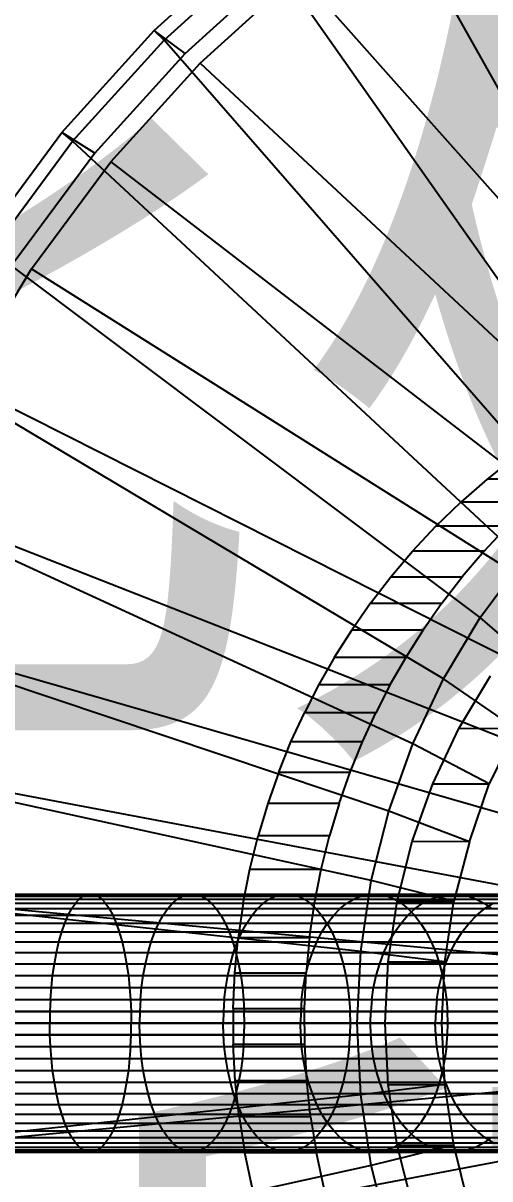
# Model space of a CAD drawing. Extents: x 11992 to 29481, y -6727 to 6811.
# Drawn here: x 12925.95 to 12944.04, y -3612.51 to -3567.68 of the extents above; entities that cross this region are included whole.
import ezdxf

# ---------------------------------------------------------------- set-up
doc = ezdxf.new("R2010")
doc.units = 0
doc.header["$MEASUREMENT"] = 0
doc.layers.get('0').update_dxf_attribs({"color": 8, "linetype": 'CONTINUOUS'})
doc.layers.add('zoylight 0装饰灯', color=6, linetype='CONTINUOUS')
doc.layers.add('zoylight 5回路', color=4, linetype='CONTINUOUS')
doc.styles.get("Standard").update_dxf_attribs({"font": 'arial.ttf'})

msp = doc.modelspace()

# ---------------------------------------------------------------- linework, layer by layer
for p, q in [((12951.471, -3582.924, -1556.671), (12939.573, -3561.643, -1601.336)), ((12931.033, -3567.967, -1605.764), (12934.987, -3564.378, -1605.559)), ((12931.414, -3568.348, -1601.764), (12935.329, -3564.795, -1601.559)), ((12949.242, -3584.579, -1556.788), (12935.329, -3564.795, -1601.559)), ((12932.229, -3568.865, -1611.391), (12936.091, -3565.36, -1611.19)), ((12932.809, -3569.238, -1611.385), (12936.633, -3565.767, -1611.184)), ((12936.633, -3565.767, -1611.184), (12968.868, -3602.099, -1656.56)), ((12927.45, -3571.927, -1605.95), (12931.033, -3567.967, -1605.764)), ((12932.229, -3568.865, -1611.391), (12931.033, -3567.967, -1605.764)), ((12931.033, -3567.967, -1605.764), (12931.414, -3568.348, -1601.764)), ((12927.866, -3572.269, -1601.95), (12931.414, -3568.348, -1601.764)), ((12947.185, -3586.446, -1556.896), (12931.414, -3568.348, -1601.764)), ((12928.729, -3572.733, -1611.572), (12932.229, -3568.865, -1611.391)), ((12929.344, -3573.066, -1611.566), (12932.809, -3569.238, -1611.385)), ((12932.809, -3569.238, -1611.385), (12968.457, -3602.472, -1656.581)), ((12924.271, -3576.219, -1606.115), (12927.45, -3571.927, -1605.95)), ((12928.729, -3572.733, -1611.572), (12927.45, -3571.927, -1605.95)), ((12927.45, -3571.927, -1605.95), (12927.866, -3572.269, -1601.95)), ((12924.719, -3576.518, -1602.115), (12927.866, -3572.269, -1601.95)), ((12945.321, -3588.505, -1556.994), (12927.866, -3572.269, -1601.95)), ((12928.729, -3572.733, -1611.572), (12925.625, -3576.924, -1611.733)), ((12926.269, -3577.217, -1611.728), (12929.344, -3573.066, -1611.566)), ((12929.344, -3573.066, -1611.566), (12968.085, -3602.883, -1656.601)), ((12943.668, -3590.737, -1557.08), (12924.719, -3576.518, -1602.115)), ((12923.616, -3581.649, -1611.867), (12926.269, -3577.217, -1611.728)), ((12926.269, -3577.217, -1611.728), (12967.755, -3603.329, -1656.618)), ((12942.241, -3593.121, -1557.155), (12922.002, -3581.056, -1602.257)), ((12923.616, -3581.649, -1611.867), (12967.47, -3603.805, -1656.633)), ((12945.005, -3584.517, -1449.088), (12943.932, -3585.37, -1449.144)), ((12943.932, -3585.37, -1449.144), (12942.913, -3586.267, -1449.198)), ((12946.703, -3585.37, -1502.026), (12943.932, -3585.37, -1449.144)), ((12941.054, -3595.634, -1557.217), (12919.743, -3585.839, -1602.376)), ((12921.41, -3586.321, -1611.982), (12967.233, -3604.307, -1656.645)), ((12941.951, -3587.201, -1449.248), (12942.913, -3586.267, -1449.198)), ((12945.685, -3586.267, -1502.08), (12942.913, -3586.267, -1449.198)), ((12941.046, -3588.169, -1449.296), (12941.951, -3587.201, -1449.248)), ((12944.722, -3587.201, -1502.13), (12941.951, -3587.201, -1449.248)), ((12943.818, -3588.169, -1502.177), (12944.722, -3587.201, -1502.13)), ((12940.2, -3589.166, -1449.34), (12941.046, -3588.169, -1449.296)), ((12943.818, -3588.169, -1502.177), (12941.046, -3588.169, -1449.296)), ((12943.818, -3588.169, -1502.177), (12942.972, -3589.166, -1502.222)), ((12943.668, -3590.737, -1557.08), (12945.321, -3588.505, -1556.994)), ((12939.414, -3590.186, -1449.381), (12940.2, -3589.166, -1449.34)), ((12940.2, -3589.166, -1449.34), (12942.972, -3589.166, -1502.222)), ((12942.186, -3590.186, -1502.263), (12942.972, -3589.166, -1502.222)), ((12939.414, -3590.186, -1449.381), (12938.688, -3591.225, -1449.419)), ((12939.414, -3590.186, -1449.381), (12942.186, -3590.186, -1502.263)), ((12942.186, -3590.186, -1502.263), (12941.459, -3591.225, -1502.301)), ((12940.119, -3598.25, -1557.266), (12917.963, -3590.821, -1602.469)), ((12942.241, -3593.121, -1557.155), (12943.668, -3590.737, -1557.08)), ((12946.283, -3593.016, -1541.833), (12943.668, -3590.737, -1557.08)), ((12919.672, -3591.186, -1612.073), (12967.046, -3604.83, -1656.655)), ((12938.02, -3592.279, -1449.454), (12938.688, -3591.225, -1449.419)), ((12941.459, -3591.225, -1502.301), (12938.688, -3591.225, -1449.419)), ((12940.792, -3592.279, -1502.336), (12941.459, -3591.225, -1502.301)), ((12938.02, -3592.279, -1449.454), (12937.412, -3593.343, -1449.486)), ((12938.02, -3592.279, -1449.454), (12940.792, -3592.279, -1502.336)), ((12940.183, -3593.343, -1502.368), (12940.792, -3592.279, -1502.336)), ((12942.843, -3595.04, -1500.05), (12944.065, -3592.999, -1499.986)), ((12937.412, -3593.343, -1449.486), (12936.851, -3594.434, -1449.515)), ((12937.412, -3593.343, -1449.486), (12940.183, -3593.343, -1502.368)), ((12940.183, -3593.343, -1502.368), (12939.623, -3594.434, -1502.397)), ((12941.054, -3595.634, -1557.217), (12942.241, -3593.121, -1557.155)), ((12945.063, -3595.054, -1541.897), (12942.241, -3593.121, -1557.155)), ((12936.332, -3595.568, -1449.543), (12936.851, -3594.434, -1449.515)), ((12939.623, -3594.434, -1502.397), (12936.851, -3594.434, -1449.515)), ((12939.103, -3595.568, -1502.424), (12939.623, -3594.434, -1502.397)), ((12941.827, -3597.191, -1500.103), (12942.843, -3595.04, -1500.05)), ((12945.063, -3595.054, -1541.897), (12942.843, -3595.04, -1500.05)), ((12945.063, -3595.054, -1541.897), (12944.02, -3597.191, -1541.952)), ((12935.856, -3596.744, -1449.568), (12936.332, -3595.568, -1449.543)), ((12939.103, -3595.568, -1502.424), (12936.332, -3595.568, -1449.543)), ((12938.628, -3596.744, -1502.449), (12939.103, -3595.568, -1502.424)), ((12940.119, -3598.25, -1557.266), (12941.054, -3595.634, -1557.217)), ((12944.02, -3597.191, -1541.952), (12941.054, -3595.634, -1557.217)), ((12939.445, -3600.946, -1557.302), (12916.679, -3595.953, -1602.536)), ((12918.418, -3596.199, -1612.139), (12966.911, -3605.368, -1656.662)), ((12935.856, -3596.744, -1449.568), (12935.429, -3597.959, -1449.59)), ((12935.856, -3596.744, -1449.568), (12938.628, -3596.744, -1502.449)), ((12938.201, -3597.959, -1502.472), (12938.628, -3596.744, -1502.449)), ((12941.027, -3599.432, -1500.145), (12941.827, -3597.191, -1500.103)), ((12941.827, -3597.191, -1500.103), (12944.02, -3597.191, -1541.952)), ((12943.248, -3599.441, -1541.992), (12944.02, -3597.191, -1541.952)), ((12935.429, -3597.959, -1449.59), (12935.055, -3599.212, -1449.61)), ((12938.201, -3597.959, -1502.472), (12935.429, -3597.959, -1449.59)), ((12938.201, -3597.959, -1502.472), (12937.826, -3599.212, -1502.491)), ((12939.445, -3600.946, -1557.302), (12940.119, -3598.25, -1557.266)), ((12943.248, -3599.441, -1541.992), (12940.119, -3598.25, -1557.266)), ((12934.736, -3600.499, -1449.626), (12935.055, -3599.212, -1449.61)), ((12937.826, -3599.212, -1502.491), (12935.055, -3599.212, -1449.61)), ((12937.507, -3600.499, -1502.508), (12937.826, -3599.212, -1502.491)), ((12940.449, -3601.741, -1500.175), (12941.027, -3599.432, -1500.145)), ((12943.248, -3599.441, -1541.992), (12941.027, -3599.432, -1500.145)), ((12943.248, -3599.441, -1541.992), (12942.642, -3601.741, -1542.024)), ((12934.477, -3601.816, -1449.64), (12934.736, -3600.499, -1449.626)), ((12934.736, -3600.499, -1449.626), (12937.507, -3600.499, -1502.508)), ((12937.248, -3601.816, -1502.522), (12937.507, -3600.499, -1502.508)), ((12939.038, -3603.696, -1557.323), (12939.445, -3600.946, -1557.302)), ((12942.642, -3601.741, -1542.024), (12939.445, -3600.946, -1557.302)), ((12902.276, -3601.555, -1339.451), (12958.098, -3601.555, -1373.157)), ((12902.802, -3601.555, -1341.193), (12960.725, -3601.555, -1450.02)), ((12915.688, -3601.492, -1338.038), (12936.391, -3601.492, -1343.671)), ((12939.038, -3603.696, -1557.323), (12915.904, -3601.187, -1602.577)), ((12917.66, -3601.31, -1612.179), (12966.83, -3605.917, -1656.666)), ((12920.094, -3601.472, -1338.786), (12954.666, -3601.472, -1364.916)), ((12924.309, -3601.492, -1339.965), (12942.336, -3601.492, -1348.886)), ((12928.125, -3601.665, -1341.986), (12928.272, -3601.555, -1341.544)), ((12928.272, -3601.555, -1341.544), (12928.417, -3601.492, -1341.107)), ((12928.417, -3601.492, -1341.107), (12928.559, -3601.472, -1340.68)), ((12928.559, -3601.472, -1340.68), (12928.701, -3601.492, -1340.254)), ((12928.701, -3601.492, -1340.254), (12928.846, -3601.555, -1339.817)), ((12928.846, -3601.555, -1339.817), (12928.993, -3601.665, -1339.375)), ((12931.934, -3601.665, -1343.464), (12932.123, -3601.555, -1343.039)), ((12932.123, -3601.555, -1343.039), (12932.311, -3601.492, -1342.618)), ((12932.311, -3601.492, -1342.618), (12932.494, -3601.472, -1342.208)), ((12932.494, -3601.472, -1342.208), (12932.677, -3601.492, -1341.797)), ((12932.677, -3601.492, -1341.797), (12932.864, -3601.555, -1341.377)), ((12932.864, -3601.555, -1341.377), (12933.054, -3601.665, -1340.951)), ((12935.491, -3601.665, -1345.259), (12935.721, -3601.555, -1344.854)), ((12935.721, -3601.555, -1344.854), (12935.948, -3601.492, -1344.453)), ((12935.948, -3601.492, -1344.453), (12936.169, -3601.472, -1344.062)), ((12936.169, -3601.472, -1344.062), (12936.391, -3601.492, -1343.671)), ((12936.391, -3601.492, -1343.671), (12945.791, -3601.492, -1350.842)), ((12936.391, -3601.492, -1343.671), (12936.617, -3601.555, -1343.27)), ((12936.617, -3601.555, -1343.27), (12936.847, -3601.665, -1342.865)), ((12938.767, -3601.665, -1347.32), (12939.033, -3601.555, -1346.938)), ((12939.033, -3601.555, -1346.938), (12939.296, -3601.492, -1346.56)), ((12939.296, -3601.492, -1346.56), (12939.553, -3601.472, -1346.191)), ((12939.553, -3601.472, -1346.191), (12939.81, -3601.492, -1345.823)), ((12939.81, -3601.492, -1345.823), (12940.073, -3601.555, -1345.445)), ((12940.073, -3601.555, -1345.445), (12940.339, -3601.665, -1345.062)), ((12941.74, -3601.665, -1349.596), (12942.04, -3601.555, -1349.239)), ((12942.04, -3601.555, -1349.239), (12942.336, -3601.492, -1348.886)), ((12942.336, -3601.492, -1348.886), (12942.625, -3601.472, -1348.542)), ((12942.336, -3601.492, -1348.886), (12950.249, -3601.492, -1357.67)), ((12942.625, -3601.472, -1348.542), (12942.913, -3601.492, -1348.197)), ((12942.913, -3601.492, -1348.197), (12943.209, -3601.555, -1347.845)), ((12943.209, -3601.555, -1347.845), (12943.509, -3601.665, -1347.488)), ((12893.439, -3602.03, -1341.637), (12947.101, -3602.03, -1349.539)), ((12903.072, -3601.823, -1342.084), (12949.096, -3601.823, -1358.448)), ((12915.711, -3601.823, -1336.647), (12957.906, -3601.823, -1368.503)), ((12923.904, -3602.03, -1341.767), (12941.148, -3602.03, -1350.301)), ((12924.106, -3601.665, -1340.869), (12935.491, -3601.665, -1345.259)), ((12924.709, -3601.665, -1338.184), (12936.847, -3601.665, -1342.865)), ((12927.695, -3602.287, -1343.276), (12927.834, -3602.03, -1342.859)), ((12927.834, -3602.03, -1342.859), (12927.978, -3601.823, -1342.427)), ((12927.978, -3601.823, -1342.427), (12928.125, -3601.665, -1341.986)), ((12928.993, -3601.665, -1339.375), (12929.14, -3601.823, -1338.934)), ((12929.14, -3601.823, -1338.934), (12929.284, -3602.03, -1338.501)), ((12929.284, -3602.03, -1338.501), (12929.423, -3602.287, -1338.084)), ((12931.38, -3602.287, -1344.707), (12931.559, -3602.03, -1344.305)), ((12931.559, -3602.03, -1344.305), (12931.744, -3601.823, -1343.889)), ((12931.744, -3601.823, -1343.889), (12931.934, -3601.665, -1343.464)), ((12933.054, -3601.665, -1340.951), (12933.243, -3601.823, -1340.527)), ((12933.243, -3601.823, -1340.527), (12933.429, -3602.03, -1340.11)), ((12933.429, -3602.03, -1340.11), (12933.608, -3602.287, -1339.709)), ((12934.477, -3601.816, -1449.64), (12934.28, -3603.16, -1449.65)), ((12934.477, -3601.816, -1449.64), (12937.248, -3601.816, -1502.522)), ((12934.821, -3602.287, -1346.443), (12935.038, -3602.03, -1346.061)), ((12935.038, -3602.03, -1346.061), (12935.263, -3601.823, -1345.664)), ((12935.263, -3601.823, -1345.664), (12935.491, -3601.665, -1345.259)), ((12935.491, -3601.665, -1345.259), (12944.497, -3601.665, -1352.129)), ((12936.847, -3601.665, -1342.865), (12937.076, -3601.823, -1342.46)), ((12936.847, -3601.665, -1342.865), (12951.761, -3601.665, -1356.649)), ((12937.052, -3603.16, -1502.532), (12937.248, -3601.816, -1502.522)), ((12937.076, -3601.823, -1342.46), (12937.301, -3602.03, -1342.064)), ((12937.301, -3602.03, -1342.064), (12937.517, -3602.287, -1341.681)), ((12937.99, -3602.287, -1348.437), (12938.241, -3602.03, -1348.076)), ((12938.241, -3602.03, -1348.076), (12938.501, -3601.823, -1347.702)), ((12938.501, -3601.823, -1347.702), (12938.767, -3601.665, -1347.32)), ((12940.1, -3604.095, -1500.194), (12940.449, -3601.741, -1500.175)), ((12940.339, -3601.665, -1345.062), (12940.604, -3601.823, -1344.681)), ((12940.449, -3601.741, -1500.175), (12942.642, -3601.741, -1542.024)), ((12940.604, -3601.823, -1344.681), (12940.865, -3602.03, -1344.307)), ((12940.865, -3602.03, -1344.307), (12941.116, -3602.287, -1343.946)), ((12940.866, -3602.287, -1350.638), (12941.148, -3602.03, -1350.301)), ((12941.148, -3602.03, -1350.301), (12941.442, -3601.823, -1349.951)), ((12941.148, -3602.03, -1350.301), (12948.718, -3602.03, -1358.704)), ((12941.442, -3601.823, -1349.951), (12941.74, -3601.665, -1349.596)), ((12942.294, -3604.095, -1542.043), (12942.642, -3601.741, -1542.024)), ((12943.509, -3601.665, -1347.488), (12943.808, -3601.823, -1347.132)), ((12943.533, -3602.287, -1353.088), (12943.844, -3602.03, -1352.778)), ((12943.808, -3601.823, -1347.132), (12944.101, -3602.03, -1346.782)), ((12943.844, -3602.03, -1352.778), (12944.168, -3601.823, -1352.456)), ((12628.723, -3602.287, -1651.482), (12933.608, -3602.287, -1339.709)), ((12915.637, -3602.287, -1341.223), (12934.821, -3602.287, -1346.443)), ((12927.564, -3602.59, -1343.671), (12927.695, -3602.287, -1343.276)), ((12929.423, -3602.287, -1338.084), (12929.554, -3602.59, -1337.69)), ((12931.211, -3602.59, -1345.086), (12931.38, -3602.287, -1344.707)), ((12933.608, -3602.287, -1339.709), (12950.268, -3602.287, -1352.38)), ((12933.608, -3602.287, -1339.709), (12933.777, -3602.59, -1339.329)), ((12934.617, -3602.59, -1346.805), (12934.821, -3602.287, -1346.443)), ((12934.821, -3602.287, -1346.443), (12943.533, -3602.287, -1353.088)), ((12937.517, -3602.287, -1341.681), (12937.722, -3602.59, -1341.32)), ((12937.752, -3602.59, -1348.778), (12937.99, -3602.287, -1348.437)), ((12940.599, -3602.59, -1350.956), (12940.866, -3602.287, -1350.638)), ((12941.116, -3602.287, -1343.946), (12941.354, -3602.59, -1343.605)), ((12943.238, -3602.59, -1353.381), (12943.533, -3602.287, -1353.088)), ((12943.533, -3602.287, -1353.088), (12953.525, -3602.287, -1369.828)), ((12889.874, -3602.936, -1351.037), (12937.533, -3602.936, -1349.093)), ((12903.451, -3602.59, -1343.339), (12958.486, -3602.59, -1450.137)), ((12920.514, -3602.936, -1335.276), (12953.551, -3602.936, -1355.44)), ((12925.098, -3602.59, -1336.452), (12937.722, -3602.59, -1341.32)), ((12927.333, -3603.32, -1344.364), (12927.443, -3602.936, -1344.035)), ((12927.443, -3602.936, -1344.035), (12927.564, -3602.59, -1343.671)), ((12929.554, -3602.59, -1337.69), (12929.675, -3602.936, -1337.325)), ((12929.675, -3602.936, -1337.325), (12929.784, -3603.32, -1336.997)), ((12930.913, -3603.32, -1345.753), (12931.054, -3602.936, -1345.437)), ((12931.054, -3602.936, -1345.437), (12931.211, -3602.59, -1345.086)), ((12933.777, -3602.59, -1339.329), (12933.934, -3602.936, -1338.979)), ((12933.934, -3602.936, -1338.979), (12934.075, -3603.32, -1338.662)), ((12934.257, -3603.32, -1347.44), (12934.427, -3602.936, -1347.139)), ((12934.427, -3602.936, -1347.139), (12934.617, -3602.59, -1346.805)), ((12937.335, -3603.32, -1349.377), (12937.533, -3602.936, -1349.093)), ((12937.533, -3602.936, -1349.093), (12937.752, -3602.59, -1348.778)), ((12937.533, -3602.936, -1349.093), (12945.429, -3602.936, -1356.371)), ((12937.722, -3602.59, -1341.32), (12937.911, -3602.936, -1340.985)), ((12937.722, -3602.59, -1341.32), (12953.233, -3602.59, -1355.655)), ((12937.911, -3602.936, -1340.985), (12938.082, -3603.32, -1340.684)), ((12940.129, -3603.32, -1351.515), (12940.352, -3602.936, -1351.25)), ((12940.352, -3602.936, -1351.25), (12940.599, -3602.59, -1350.956)), ((12941.354, -3602.59, -1343.605), (12941.573, -3602.936, -1343.29)), ((12941.573, -3602.936, -1343.29), (12941.771, -3603.32, -1343.006)), ((12942.72, -3603.32, -1353.896), (12942.966, -3602.936, -1353.652)), ((12942.966, -3602.936, -1353.652), (12943.238, -3602.59, -1353.381)), ((12906.097, -3603.32, -1335.45), (12929.784, -3603.32, -1336.997)), ((12919.633, -3603.32, -1342.64), (12930.913, -3603.32, -1345.753)), ((12927.238, -3603.736, -1344.651), (12927.333, -3603.32, -1344.364)), ((12929.784, -3603.32, -1336.997), (12929.88, -3603.736, -1336.709)), ((12929.784, -3603.32, -1336.997), (12948.225, -3603.32, -1348.421)), ((12930.79, -3603.736, -1346.03), (12930.913, -3603.32, -1345.753)), ((12930.913, -3603.32, -1345.753), (12945.162, -3603.32, -1356.591)), ((12934.075, -3603.32, -1338.662), (12934.198, -3603.736, -1338.385)), ((12934.107, -3603.736, -1347.704), (12934.257, -3603.32, -1347.44)), ((12934.149, -3604.525, -1449.657), (12934.28, -3603.16, -1449.65)), ((12937.052, -3603.16, -1502.532), (12934.28, -3603.16, -1449.65)), ((12937.052, -3603.16, -1502.532), (12936.921, -3604.525, -1502.539)), ((12937.162, -3603.736, -1349.626), (12937.335, -3603.32, -1349.377)), ((12938.082, -3603.32, -1340.684), (12938.231, -3603.736, -1340.42)), ((12939.934, -3603.736, -1351.747), (12940.129, -3603.32, -1351.515)), ((12941.771, -3603.32, -1343.006), (12941.944, -3603.736, -1342.757)), ((12942.505, -3603.736, -1354.11), (12942.72, -3603.32, -1353.896)), ((12907.626, -3603.736, -1343.37), (12939.934, -3603.736, -1351.747)), ((12915.749, -3603.736, -1334.303), (12938.231, -3603.736, -1340.42)), ((12927.157, -3604.175, -1344.895), (12927.238, -3603.736, -1344.651)), ((12929.88, -3603.736, -1336.709), (12929.961, -3604.175, -1336.466)), ((12930.685, -3604.175, -1346.264), (12930.79, -3603.736, -1346.03)), ((12933.981, -3604.175, -1347.927), (12934.107, -3603.736, -1347.704)), ((12934.198, -3603.736, -1338.385), (12934.302, -3604.175, -1338.151)), ((12937.015, -3604.175, -1349.836), (12937.162, -3603.736, -1349.626)), ((12938.231, -3603.736, -1340.42), (12958.528, -3603.736, -1363.304)), ((12938.231, -3603.736, -1340.42), (12938.357, -3604.175, -1340.197)), ((12938.901, -3606.472, -1557.33), (12939.038, -3603.696, -1557.323)), ((12942.294, -3604.095, -1542.043), (12939.038, -3603.696, -1557.323)), ((12939.77, -3604.175, -1351.944), (12939.934, -3603.736, -1351.747)), ((12939.934, -3603.736, -1351.747), (12957.454, -3603.736, -1450.191)), ((12941.944, -3603.736, -1342.757), (12942.091, -3604.175, -1342.546)), ((12942.323, -3604.175, -1354.29), (12942.505, -3603.736, -1354.11)), ((12896.644, -3604.175, -1347.564), (12950.567, -3604.175, -1366.627)), ((12925.381, -3604.175, -1335.193), (12938.357, -3604.175, -1340.197)), ((12927.091, -3604.631, -1345.092), (12927.157, -3604.175, -1344.895)), ((12929.961, -3604.175, -1336.466), (12930.026, -3604.631, -1336.269)), ((12930.601, -3604.631, -1346.454), (12930.685, -3604.175, -1346.264)), ((12933.879, -3604.631, -1348.108), (12933.981, -3604.175, -1347.927)), ((12934.302, -3604.175, -1338.151), (12934.387, -3604.631, -1337.962)), ((12936.897, -3604.631, -1350.007), (12937.015, -3604.175, -1349.836)), ((12938.357, -3604.175, -1340.197), (12938.46, -3604.631, -1340.016)), ((12938.357, -3604.175, -1340.197), (12948.622, -3604.175, -1348.026)), ((12939.636, -3604.631, -1352.103), (12939.77, -3604.175, -1351.944)), ((12939.984, -3606.472, -1500.2), (12940.1, -3604.095, -1500.194)), ((12940.1, -3604.095, -1500.194), (12942.294, -3604.095, -1542.043)), ((12942.091, -3604.175, -1342.546), (12942.209, -3604.631, -1342.376)), ((12942.176, -3604.631, -1354.437), (12942.323, -3604.175, -1354.29)), ((12942.177, -3606.472, -1542.049), (12942.294, -3604.095, -1542.043)), ((12890.582, -3604.631, -1351.896), (12942.176, -3604.631, -1354.437)), ((12920.646, -3604.631, -1334.17), (12934.387, -3604.631, -1337.962)), ((12927.041, -3605.096, -1345.241), (12927.091, -3604.631, -1345.092)), ((12930.026, -3604.631, -1336.269), (12930.076, -3605.096, -1336.119)), ((12930.537, -3605.096, -1346.598), (12930.601, -3604.631, -1346.454)), ((12933.801, -3605.096, -1348.245), (12933.879, -3604.631, -1348.108)), ((12934.086, -3605.908, -1449.66), (12934.149, -3604.525, -1449.657)), ((12934.149, -3604.525, -1449.657), (12936.921, -3604.525, -1502.539)), ((12934.387, -3604.631, -1337.962), (12934.451, -3605.096, -1337.817)), ((12934.387, -3604.631, -1337.962), (12956.898, -3604.631, -1358.817)), ((12936.806, -3605.096, -1350.136), (12936.897, -3604.631, -1350.007)), ((12936.858, -3605.908, -1502.542), (12936.921, -3604.525, -1502.539)), ((12938.46, -3604.631, -1340.016), (12938.537, -3605.096, -1339.879)), ((12939.535, -3605.096, -1352.224), (12939.636, -3604.631, -1352.103)), ((12942.064, -3605.096, -1354.548), (12942.176, -3604.631, -1354.437)), ((12942.176, -3604.631, -1354.437), (12953.19, -3604.631, -1378.139)), ((12942.209, -3604.631, -1342.376), (12942.299, -3605.096, -1342.246)), ((12892.245, -3605.096, -1339.429), (12961.925, -3605.096, -1372.419)), ((12919.523, -3605.096, -1343.559), (12930.537, -3605.096, -1346.598)), ((12927.007, -3605.562, -1345.345), (12927.041, -3605.096, -1345.241)), ((12930.076, -3605.096, -1336.119), (12930.111, -3605.562, -1336.015)), ((12930.492, -3605.562, -1346.698), (12930.537, -3605.096, -1346.598)), ((12930.537, -3605.096, -1346.598), (12953.032, -3605.096, -1378.153)), ((12933.747, -3605.562, -1348.341), (12933.801, -3605.096, -1348.245)), ((12934.451, -3605.096, -1337.817), (12934.496, -3605.562, -1337.717)), ((12936.744, -3605.562, -1350.226), (12936.806, -3605.096, -1350.136)), ((12938.537, -3605.096, -1339.879), (12938.591, -3605.562, -1339.784)), ((12939.464, -3605.562, -1352.308), (12939.535, -3605.096, -1352.224)), ((12941.987, -3605.562, -1354.625), (12942.064, -3605.096, -1354.548)), ((12942.299, -3605.096, -1342.246), (12942.362, -3605.562, -1342.156)), ((12903.962, -3605.562, -1345.028), (12956.723, -3605.562, -1450.229)), ((12915.761, -3605.562, -1333.571), (12957.134, -3605.562, -1358.69)), ((12927.007, -3605.562, -1345.345), (12926.987, -3606.022, -1345.405)), ((12930.111, -3605.562, -1336.015), (12930.131, -3606.022, -1335.955)), ((12930.492, -3605.562, -1346.698), (12930.466, -3606.022, -1346.756)), ((12933.747, -3605.562, -1348.341), (12933.716, -3606.022, -1348.396)), ((12934.496, -3605.562, -1337.717), (12934.522, -3606.022, -1337.66)), ((12936.744, -3605.562, -1350.226), (12936.708, -3606.022, -1350.278)), ((12938.591, -3605.562, -1339.784), (12938.623, -3606.022, -1339.729)), ((12939.464, -3605.562, -1352.308), (12939.424, -3606.022, -1352.356)), ((12941.987, -3605.562, -1354.625), (12941.942, -3606.022, -1354.67)), ((12942.362, -3605.562, -1342.156), (12942.398, -3606.022, -1342.104)), ((12966.606, -3606.022, -1449.711), (12888.135, -3606.022, -1341.718)), ((12888.173, -3606.022, -1354.524), (12926.987, -3606.022, -1345.405)), ((12926.987, -3606.022, -1345.405), (12926.98, -3606.472, -1345.425)), ((12926.987, -3606.022, -1345.405), (12952.315, -3606.022, -1374.274)), ((12930.131, -3606.022, -1335.955), (12930.137, -3606.472, -1335.936)), ((12930.466, -3606.022, -1346.756), (12930.458, -3606.472, -1346.775)), ((12933.716, -3606.022, -1348.396), (12933.706, -3606.472, -1348.413)), ((12934.086, -3605.908, -1449.66), (12936.858, -3605.908, -1502.542)), ((12934.086, -3605.908, -1449.66), (12934.093, -3607.304, -1449.66)), ((12934.53, -3606.472, -1337.641), (12934.522, -3606.022, -1337.66)), ((12936.708, -3606.022, -1350.278), (12936.696, -3606.472, -1350.295)), ((12936.865, -3607.304, -1502.542), (12936.858, -3605.908, -1502.542)), ((12938.633, -3606.472, -1339.711), (12938.623, -3606.022, -1339.729)), ((12939.411, -3606.472, -1352.372), (12939.424, -3606.022, -1352.356)), ((12941.942, -3606.022, -1354.67), (12941.927, -3606.472, -1354.684)), ((12942.41, -3606.472, -1342.088), (12942.398, -3606.022, -1342.104)), ((12640.434, -3606.472, -1649.561), (12936.696, -3606.472, -1350.295)), ((12957.207, -3606.472, -1358.65), (12905.885, -3606.472, -1334.352)), ((12916.674, -3606.472, -1612.197), (12938.901, -3606.472, -1557.33)), ((12917.407, -3606.472, -1612.192), (12970.713, -3606.472, -1658.634)), ((12926.987, -3606.921, -1345.405), (12926.98, -3606.472, -1345.425)), ((12930.131, -3606.921, -1335.955), (12930.137, -3606.472, -1335.936)), ((12930.466, -3606.921, -1346.756), (12930.458, -3606.472, -1346.775)), ((12933.716, -3606.921, -1348.396), (12933.706, -3606.472, -1348.413)), ((12934.522, -3606.921, -1337.66), (12934.53, -3606.472, -1337.641)), ((12936.696, -3606.472, -1350.295), (12944.3, -3606.472, -1357.302)), ((12936.708, -3606.921, -1350.278), (12936.696, -3606.472, -1350.295)), ((12938.623, -3606.921, -1339.729), (12938.633, -3606.472, -1339.711)), ((12939.984, -3606.472, -1500.2), (12938.901, -3606.472, -1557.33)), ((12939.038, -3609.248, -1557.323), (12938.901, -3606.472, -1557.33)), ((12939.424, -3606.921, -1352.356), (12939.411, -3606.472, -1352.372)), ((12940.1, -3608.849, -1500.194), (12939.984, -3606.472, -1500.2)), ((12941.942, -3606.921, -1354.67), (12941.927, -3606.472, -1354.684)), ((12942.294, -3608.849, -1542.043), (12942.177, -3606.472, -1542.049)), ((12942.398, -3606.921, -1342.104), (12942.41, -3606.472, -1342.088)), ((12950.07, -3606.921, -1366.835), (12640.419, -3606.921, -1649.548)), ((12888.135, -3606.921, -1341.718), (12930.131, -3606.921, -1335.955)), ((12927.007, -3607.381, -1345.345), (12926.987, -3606.921, -1345.405)), ((12930.111, -3607.381, -1336.015), (12930.131, -3606.921, -1335.955)), ((12930.131, -3606.921, -1335.955), (12942.398, -3606.921, -1342.104)), ((12930.492, -3607.381, -1346.698), (12930.466, -3606.921, -1346.756)), ((12933.747, -3607.381, -1348.341), (12933.716, -3606.921, -1348.396)), ((12934.496, -3607.381, -1337.717), (12934.522, -3606.921, -1337.66)), ((12936.744, -3607.381, -1350.226), (12936.708, -3606.921, -1350.278)), ((12938.591, -3607.381, -1339.784), (12938.623, -3606.921, -1339.729)), ((12939.464, -3607.381, -1352.308), (12939.424, -3606.921, -1352.356)), ((12941.987, -3607.381, -1354.625), (12941.942, -3606.921, -1354.67)), ((12942.362, -3607.381, -1342.156), (12942.398, -3606.921, -1342.104)), ((12942.398, -3606.921, -1342.104), (12966.606, -3606.921, -1449.711)), ((12910.808, -3607.381, -1333.747), (12966.543, -3607.381, -1449.715)), ((12917.66, -3611.633, -1612.179), (12966.83, -3607.026, -1656.666)), ((12923.33, -3607.381, -1344.324), (12939.464, -3607.381, -1352.308)), ((12927.041, -3607.847, -1345.241), (12927.007, -3607.381, -1345.345)), ((12930.111, -3607.381, -1336.015), (12930.076, -3607.847, -1336.119)), ((12930.537, -3607.847, -1346.598), (12930.492, -3607.381, -1346.698)), ((12933.801, -3607.847, -1348.245), (12933.747, -3607.381, -1348.341)), ((12936.865, -3607.304, -1502.542), (12934.093, -3607.304, -1449.66)), ((12934.171, -3608.706, -1449.656), (12934.093, -3607.304, -1449.66)), ((12934.496, -3607.381, -1337.717), (12934.451, -3607.847, -1337.817)), ((12936.806, -3607.847, -1350.136), (12936.744, -3607.381, -1350.226)), ((12936.943, -3608.706, -1502.538), (12936.865, -3607.304, -1502.542)), ((12938.591, -3607.381, -1339.784), (12938.537, -3607.847, -1339.879)), ((12939.464, -3607.381, -1352.308), (12952.378, -3607.381, -1374.262)), ((12939.535, -3607.847, -1352.224), (12939.464, -3607.381, -1352.308)), ((12942.064, -3607.847, -1354.548), (12941.987, -3607.381, -1354.625)), ((12942.362, -3607.381, -1342.156), (12942.299, -3607.847, -1342.246)), ((12640.286, -3607.847, -1649.437), (12933.801, -3607.847, -1348.245)), ((12918.418, -3616.745, -1612.139), (12966.911, -3607.575, -1656.662)), ((12920.665, -3607.847, -1334.013), (12948.881, -3607.847, -1347.769)), ((12927.091, -3608.312, -1345.092), (12927.041, -3607.847, -1345.241)), ((12930.076, -3607.847, -1336.119), (12930.026, -3608.312, -1336.269)), ((12930.601, -3608.312, -1346.454), (12930.537, -3607.847, -1346.598)), ((12933.879, -3608.312, -1348.108), (12933.801, -3607.847, -1348.245)), ((12933.801, -3607.847, -1348.245), (12942.064, -3607.847, -1354.548)), ((12934.451, -3607.847, -1337.817), (12934.387, -3608.312, -1337.962)), ((12936.897, -3608.312, -1350.007), (12936.806, -3607.847, -1350.136)), ((12938.537, -3607.847, -1339.879), (12938.46, -3608.312, -1340.016)), ((12939.636, -3608.312, -1352.103), (12939.535, -3607.847, -1352.224)), ((12942.176, -3608.312, -1354.437), (12942.064, -3607.847, -1354.548)), ((12942.064, -3607.847, -1354.548), (12948.581, -3607.847, -1363.315)), ((12942.299, -3607.847, -1342.246), (12942.209, -3608.312, -1342.376)), ((12911.642, -3608.312, -1343.276), (12952.64, -3608.312, -1374.211)), ((12925.426, -3608.312, -1334.991), (12938.46, -3608.312, -1340.016)), ((12927.157, -3608.768, -1344.895), (12927.091, -3608.312, -1345.092)), ((12930.026, -3608.312, -1336.269), (12929.961, -3608.768, -1336.466)), ((12930.685, -3608.768, -1346.264), (12930.601, -3608.312, -1346.454)), ((12933.981, -3608.768, -1347.927), (12933.879, -3608.312, -1348.108)), ((12934.387, -3608.312, -1337.962), (12934.302, -3608.768, -1338.151)), ((12937.015, -3608.768, -1349.836), (12936.897, -3608.312, -1350.007)), ((12938.46, -3608.312, -1340.016), (12938.357, -3608.768, -1340.197)), ((12938.46, -3608.312, -1340.016), (12948.769, -3608.312, -1347.88)), ((12939.77, -3608.768, -1351.944), (12939.636, -3608.312, -1352.103)), ((12942.209, -3608.312, -1342.376), (12942.091, -3608.768, -1342.546)), ((12942.323, -3608.768, -1354.29), (12942.176, -3608.312, -1354.437)), ((12915.753, -3608.768, -1334.046), (12929.961, -3608.768, -1336.466)), ((12919.566, -3608.768, -1343.196), (12937.015, -3608.768, -1349.836)), ((12927.238, -3609.208, -1344.651), (12927.157, -3608.768, -1344.895)), ((12929.961, -3608.768, -1336.466), (12929.88, -3609.208, -1336.709)), ((12929.961, -3608.768, -1336.466), (12948.622, -3608.768, -1348.026)), ((12930.79, -3609.208, -1346.03), (12930.685, -3608.768, -1346.264)), ((12934.107, -3609.208, -1347.704), (12933.981, -3608.768, -1347.927)), ((12934.322, -3610.11, -1449.648), (12934.171, -3608.706, -1449.656)), ((12936.943, -3608.706, -1502.538), (12934.171, -3608.706, -1449.656)), ((12934.302, -3608.768, -1338.151), (12934.198, -3609.208, -1338.385)), ((12937.093, -3610.11, -1502.53), (12936.943, -3608.706, -1502.538)), ((12937.015, -3608.768, -1349.836), (12944.731, -3608.768, -1356.947)), ((12937.162, -3609.208, -1349.626), (12937.015, -3608.768, -1349.836)), ((12938.357, -3608.768, -1340.197), (12938.231, -3609.208, -1340.42)), ((12939.934, -3609.208, -1351.747), (12939.77, -3608.768, -1351.944)), ((12942.091, -3608.768, -1342.546), (12941.944, -3609.208, -1342.757)), ((12942.505, -3609.208, -1354.11), (12942.323, -3608.768, -1354.29)), ((12627.613, -3609.208, -1650.551), (12958.528, -3609.208, -1363.304)), ((12907.626, -3609.208, -1343.37), (12944.928, -3609.208, -1356.784)), ((12939.038, -3609.248, -1557.323), (12915.904, -3611.756, -1602.577)), ((12927.333, -3609.623, -1344.364), (12927.238, -3609.208, -1344.651)), ((12929.88, -3609.208, -1336.709), (12929.784, -3609.623, -1336.997)), ((12930.913, -3609.623, -1345.753), (12930.79, -3609.208, -1346.03)), ((12934.198, -3609.208, -1338.385), (12934.075, -3609.623, -1338.662)), ((12934.257, -3609.623, -1347.44), (12934.107, -3609.208, -1347.704)), ((12937.335, -3609.623, -1349.377), (12937.162, -3609.208, -1349.626)), ((12938.231, -3609.208, -1340.42), (12938.082, -3609.623, -1340.684)), ((12942.294, -3608.849, -1542.043), (12939.038, -3609.248, -1557.323)), ((12939.445, -3611.997, -1557.302), (12939.038, -3609.248, -1557.323)), ((12940.129, -3609.623, -1351.515), (12939.934, -3609.208, -1351.747)), ((12940.1, -3608.849, -1500.194), (12942.294, -3608.849, -1542.043)), ((12940.449, -3611.203, -1500.175), (12940.1, -3608.849, -1500.194)), ((12941.944, -3609.208, -1342.757), (12941.771, -3609.623, -1343.006)), ((12942.642, -3611.203, -1542.024), (12942.294, -3608.849, -1542.043)), ((12942.72, -3609.623, -1353.896), (12942.505, -3609.208, -1354.11)), ((12890.094, -3609.623, -1351.304), (12930.913, -3609.623, -1345.753)), ((12925.258, -3609.623, -1335.739), (12945.12, -3609.623, -1345.568)), ((12927.443, -3610.007, -1344.035), (12927.333, -3609.623, -1344.364)), ((12929.784, -3609.623, -1336.997), (12929.675, -3610.007, -1337.325)), ((12930.913, -3609.623, -1345.753), (12952.429, -3609.623, -1370.159)), ((12931.054, -3610.007, -1345.437), (12930.913, -3609.623, -1345.753)), ((12934.075, -3609.623, -1338.662), (12933.934, -3610.007, -1338.979)), ((12934.427, -3610.007, -1347.139), (12934.257, -3609.623, -1347.44)), ((12937.533, -3610.007, -1349.093), (12937.335, -3609.623, -1349.377)), ((12938.082, -3609.623, -1340.684), (12937.911, -3610.007, -1340.985)), ((12940.352, -3610.007, -1351.25), (12940.129, -3609.623, -1351.515)), ((12941.771, -3609.623, -1343.006), (12941.573, -3610.007, -1343.29)), ((12942.966, -3610.007, -1353.652), (12942.72, -3609.623, -1353.896)), ((12892.9, -3610.007, -1348.775), (12927.443, -3610.007, -1344.035)), ((12910.929, -3610.007, -1335.123), (12933.934, -3610.007, -1338.979)), ((12927.443, -3610.007, -1344.035), (12951.403, -3610.007, -1366.278)), ((12927.564, -3610.353, -1343.671), (12927.443, -3610.007, -1344.035)), ((12929.675, -3610.007, -1337.325), (12929.554, -3610.353, -1337.69)), ((12931.211, -3610.353, -1345.086), (12931.054, -3610.007, -1345.437)), ((12933.934, -3610.007, -1338.979), (12933.777, -3610.353, -1339.329)), ((12933.934, -3610.007, -1338.979), (12959.528, -3610.007, -1368.012)), ((12934.322, -3610.11, -1449.648), (12934.545, -3611.51, -1449.636)), ((12937.093, -3610.11, -1502.53), (12934.322, -3610.11, -1449.648)), ((12934.617, -3610.353, -1346.805), (12934.427, -3610.007, -1347.139)), ((12937.093, -3610.11, -1502.53), (12937.317, -3611.51, -1502.518)), ((12937.752, -3610.353, -1348.778), (12937.533, -3610.007, -1349.093)), ((12937.911, -3610.007, -1340.985), (12937.722, -3610.353, -1341.32)), ((12940.599, -3610.353, -1350.956), (12940.352, -3610.007, -1351.25)), ((12941.573, -3610.007, -1343.29), (12941.354, -3610.353, -1343.605)), ((12943.238, -3610.353, -1353.381), (12942.966, -3610.007, -1353.652)), ((12889.629, -3610.353, -1350.74), (12954.111, -3610.353, -1373.927)), ((12920.468, -3610.353, -1335.657), (12933.777, -3610.353, -1339.329)), ((12927.695, -3610.657, -1343.276), (12927.564, -3610.353, -1343.671)), ((12929.554, -3610.353, -1337.69), (12929.423, -3610.657, -1338.084)), ((12931.38, -3610.657, -1344.707), (12931.211, -3610.353, -1345.086)), ((12933.777, -3610.353, -1339.329), (12933.608, -3610.657, -1339.709)), ((12933.777, -3610.353, -1339.329), (12955.581, -3610.353, -1359.529)), ((12934.821, -3610.657, -1346.443), (12934.617, -3610.353, -1346.805)), ((12937.722, -3610.353, -1341.32), (12937.517, -3610.657, -1341.681)), ((12937.99, -3610.657, -1348.437), (12937.752, -3610.353, -1348.778)), ((12940.866, -3610.657, -1350.638), (12940.599, -3610.353, -1350.956)), ((12941.354, -3610.353, -1343.605), (12941.116, -3610.657, -1343.946)), ((12943.533, -3610.657, -1353.088), (12943.238, -3610.353, -1353.381)), ((12897.366, -3610.657, -1339.275), (12929.423, -3610.657, -1338.084)), ((12907.268, -3610.913, -1341.516), (12935.038, -3610.913, -1346.061)), ((12911.475, -3610.657, -1341.371), (12943.533, -3610.657, -1353.088)), ((12915.718, -3610.913, -1336.191), (12944.101, -3610.913, -1346.782)), ((12927.834, -3610.913, -1342.859), (12927.695, -3610.657, -1343.276)), ((12927.978, -3611.121, -1342.427), (12927.834, -3610.913, -1342.859)), ((12929.284, -3610.913, -1338.501), (12929.14, -3611.121, -1338.934)), ((12929.423, -3610.657, -1338.084), (12929.284, -3610.913, -1338.501)), ((12929.423, -3610.657, -1338.084), (12964.365, -3610.657, -1449.829)), ((12931.559, -3610.913, -1344.305), (12931.38, -3610.657, -1344.707)), ((12931.744, -3611.121, -1343.889), (12931.559, -3610.913, -1344.305)), ((12933.429, -3610.913, -1340.11), (12933.243, -3611.121, -1340.527)), ((12933.608, -3610.657, -1339.709), (12933.429, -3610.913, -1340.11)), ((12935.038, -3610.913, -1346.061), (12934.821, -3610.657, -1346.443)), ((12935.038, -3610.913, -1346.061), (12952.547, -3610.913, -1365.801)), ((12935.263, -3611.121, -1345.664), (12935.038, -3610.913, -1346.061)), ((12937.301, -3610.913, -1342.064), (12937.076, -3611.121, -1342.46)), ((12937.517, -3610.657, -1341.681), (12937.301, -3610.913, -1342.064)), ((12938.241, -3610.913, -1348.076), (12937.99, -3610.657, -1348.437)), ((12938.501, -3611.121, -1347.702), (12938.241, -3610.913, -1348.076)), ((12940.865, -3610.913, -1344.307), (12940.604, -3611.121, -1344.681)), ((12941.116, -3610.657, -1343.946), (12940.865, -3610.913, -1344.307)), ((12941.148, -3610.913, -1350.301), (12940.866, -3610.657, -1350.638)), ((12941.442, -3611.121, -1349.951), (12941.148, -3610.913, -1350.301)), ((12943.844, -3610.913, -1352.778), (12943.533, -3610.657, -1353.088)), ((12943.533, -3610.657, -1353.088), (12953.525, -3610.657, -1369.828)), ((12944.101, -3610.913, -1346.782), (12943.808, -3611.121, -1347.132)), ((12944.168, -3611.121, -1352.456), (12943.844, -3610.913, -1352.778)), ((12883.099, -3611.279, -1354.726), (12938.767, -3611.279, -1347.32)), ((12890.412, -3611.388, -1345.091), (12936.617, -3611.388, -1343.27)), ((12894.318, -3611.451, -1343.262), (12945.791, -3611.451, -1350.842)), ((12894.964, -3611.388, -1344.458), (12939.033, -3611.388, -1346.938)), ((12919.875, -3611.121, -1340.614), (12938.501, -3611.121, -1347.702)), ((12920.041, -3611.451, -1339.232), (12954.251, -3611.451, -1365.089)), ((12920.094, -3611.472, -1338.786), (12954.666, -3611.472, -1364.916)), ((12920.258, -3611.279, -1337.42), (12933.054, -3611.279, -1340.951)), ((12920.313, -3611.121, -1336.959), (12956.364, -3611.121, -1364.207)), ((12928.125, -3611.279, -1341.986), (12927.978, -3611.121, -1342.427)), ((12928.272, -3611.388, -1341.544), (12928.125, -3611.279, -1341.986)), ((12928.417, -3611.451, -1341.107), (12928.272, -3611.388, -1341.544)), ((12928.559, -3611.472, -1340.68), (12928.417, -3611.451, -1341.107)), ((12928.701, -3611.451, -1340.254), (12928.559, -3611.472, -1340.68)), ((12928.846, -3611.388, -1339.817), (12928.701, -3611.451, -1340.254)), ((12928.993, -3611.279, -1339.375), (12928.846, -3611.388, -1339.817)), ((12929.14, -3611.121, -1338.934), (12928.993, -3611.279, -1339.375)), ((12931.934, -3611.279, -1343.464), (12931.744, -3611.121, -1343.889)), ((12932.123, -3611.388, -1343.039), (12931.934, -3611.279, -1343.464)), ((12932.311, -3611.451, -1342.618), (12932.123, -3611.388, -1343.039)), ((12932.494, -3611.472, -1342.208), (12932.311, -3611.451, -1342.618)), ((12932.677, -3611.451, -1341.797), (12932.494, -3611.472, -1342.208)), ((12932.864, -3611.388, -1341.377), (12932.677, -3611.451, -1341.797)), ((12933.054, -3611.279, -1340.951), (12932.864, -3611.388, -1341.377)), ((12933.243, -3611.121, -1340.527), (12933.054, -3611.279, -1340.951)), ((12933.054, -3611.279, -1340.951), (12957.461, -3611.279, -1368.638)), ((12935.491, -3611.279, -1345.259), (12935.263, -3611.121, -1345.664)), ((12935.721, -3611.388, -1344.854), (12935.491, -3611.279, -1345.259)), ((12935.948, -3611.451, -1344.453), (12935.721, -3611.388, -1344.854)), ((12936.169, -3611.472, -1344.062), (12935.948, -3611.451, -1344.453)), ((12936.391, -3611.451, -1343.671), (12936.169, -3611.472, -1344.062)), ((12936.617, -3611.388, -1343.27), (12936.391, -3611.451, -1343.671)), ((12936.847, -3611.279, -1342.865), (12936.617, -3611.388, -1343.27)), ((12936.617, -3611.388, -1343.27), (12958.098, -3611.388, -1373.157)), ((12937.076, -3611.121, -1342.46), (12936.847, -3611.279, -1342.865)), ((12938.767, -3611.279, -1347.32), (12938.501, -3611.121, -1347.702)), ((12938.501, -3611.121, -1347.702), (12959.795, -3611.121, -1450.068)), ((12939.033, -3611.388, -1346.938), (12938.767, -3611.279, -1347.32)), ((12938.767, -3611.279, -1347.32), (12947.096, -3611.279, -1354.996)), ((12939.296, -3611.451, -1346.56), (12939.033, -3611.388, -1346.938)), ((12939.033, -3611.388, -1346.938), (12947.455, -3611.388, -1354.7)), ((12939.553, -3611.472, -1346.191), (12939.296, -3611.451, -1346.56)), ((12942.642, -3611.203, -1542.024), (12939.445, -3611.997, -1557.302)), ((12939.81, -3611.451, -1345.823), (12939.553, -3611.472, -1346.191)), ((12940.073, -3611.388, -1345.445), (12939.81, -3611.451, -1345.823)), ((12940.339, -3611.279, -1345.062), (12940.073, -3611.388, -1345.445)), ((12940.604, -3611.121, -1344.681), (12940.339, -3611.279, -1345.062)), ((12941.026, -3613.511, -1500.145), (12940.449, -3611.203, -1500.175)), ((12940.449, -3611.203, -1500.175), (12942.642, -3611.203, -1542.024)), ((12941.74, -3611.279, -1349.596), (12941.442, -3611.121, -1349.951)), ((12942.04, -3611.388, -1349.239), (12941.74, -3611.279, -1349.596)), ((12942.336, -3611.451, -1348.886), (12942.04, -3611.388, -1349.239)), ((12942.625, -3611.472, -1348.542), (12942.336, -3611.451, -1348.886)), ((12942.913, -3611.451, -1348.197), (12942.625, -3611.472, -1348.542)), ((12943.22, -3613.511, -1541.994), (12942.642, -3611.203, -1542.024)), ((12943.209, -3611.388, -1347.845), (12942.913, -3611.451, -1348.197)), ((12943.509, -3611.279, -1347.488), (12943.209, -3611.388, -1347.845)), ((12943.808, -3611.121, -1347.132), (12943.509, -3611.279, -1347.488)), ((12937.317, -3611.51, -1502.518), (12934.545, -3611.51, -1449.636)), ((12934.841, -3612.9, -1449.621), (12934.545, -3611.51, -1449.636)), ((12937.613, -3612.9, -1502.503), (12937.317, -3611.51, -1502.518)), ((12939.445, -3611.997, -1557.302), (12916.679, -3616.99, -1602.536)), ((12940.119, -3614.693, -1557.266), (12939.445, -3611.997, -1557.302))]:
    msp.add_line(p, q)
at = {"layer": 'zoylight 0装饰灯'}
msp.add_circle((12945.599, -3641.423), 120.31, dxfattribs=at)
at = {"layer": 'zoylight 5回路', "linetype": 'Continuous'}
msp.add_arc((6275.136, -7252.218), 7708.994, 11.5628823, 33.6454644, dxfattribs=at)

# ---------------------------------------------------------------- texts
at = {"layer": 'zoylight 0装饰灯', "insert": (12819.66, -3567.444), "char_height": 26, "width": 253.16162, "attachment_point": 1}
msp.add_mtext('{\\fMicrosoft YaHei|b0|i0|c134|p34;\\W9.1127;\\C6; \\W1;此处\\P{\\W4.063193; }可预留插座\\P{\\W9.1292; }设置\\P{\\W3.318144; }落地灯/台灯}', dxfattribs=at)

doc.saveas('drawing.dxf')
